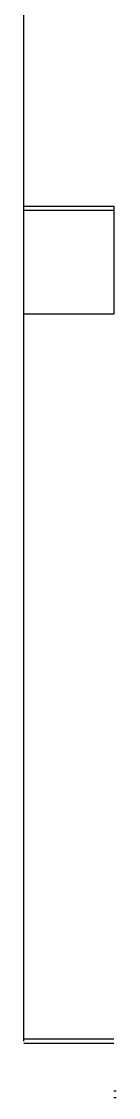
# Model space of a CAD drawing. Header units: metres. Extents: x 20 to 415, y 5 to 292.
# Drawn here: x 187.03 to 187.71, y 112.32 to 120.33 of the extents above; entities that cross this region are included whole.
import ezdxf

# ---------------------------------------------------------------- set-up
doc = ezdxf.new("R2010")
doc.units = ezdxf.units.M
doc.layers.add('ОБОРУДОВАНИЕ', color=8, linetype='Continuous')

msp = doc.modelspace()

# ---------------------------------------------------------------- linework, layer by layer
at = {"layer": 'ОБОРУДОВАНИЕ'}
for points in [[(187.0268, 118.9361), (187.0268, 124.4675)], [(187.0268, 118.9528), (187.6973, 118.9528), (187.6973, 118.1483)], [(187.6973, 118.1483), (187.0268, 118.1483), (187.0268, 118.9361)], [(187.6973, 118.9193), (187.0268, 118.9193)], [(187.0268, 112.7342), (187.0268, 118.1483)], [(187.0268, 112.7509), (187.6973, 112.7509)], [(187.6973, 112.7174), (187.0268, 112.7174)], [(187.6973, 112.3654), (187.7141, 112.3654)], [(187.6973, 112.3151), (187.7141, 112.3151)]]:
    msp.add_lwpolyline(points, dxfattribs=at)

doc.saveas('drawing.dxf')
